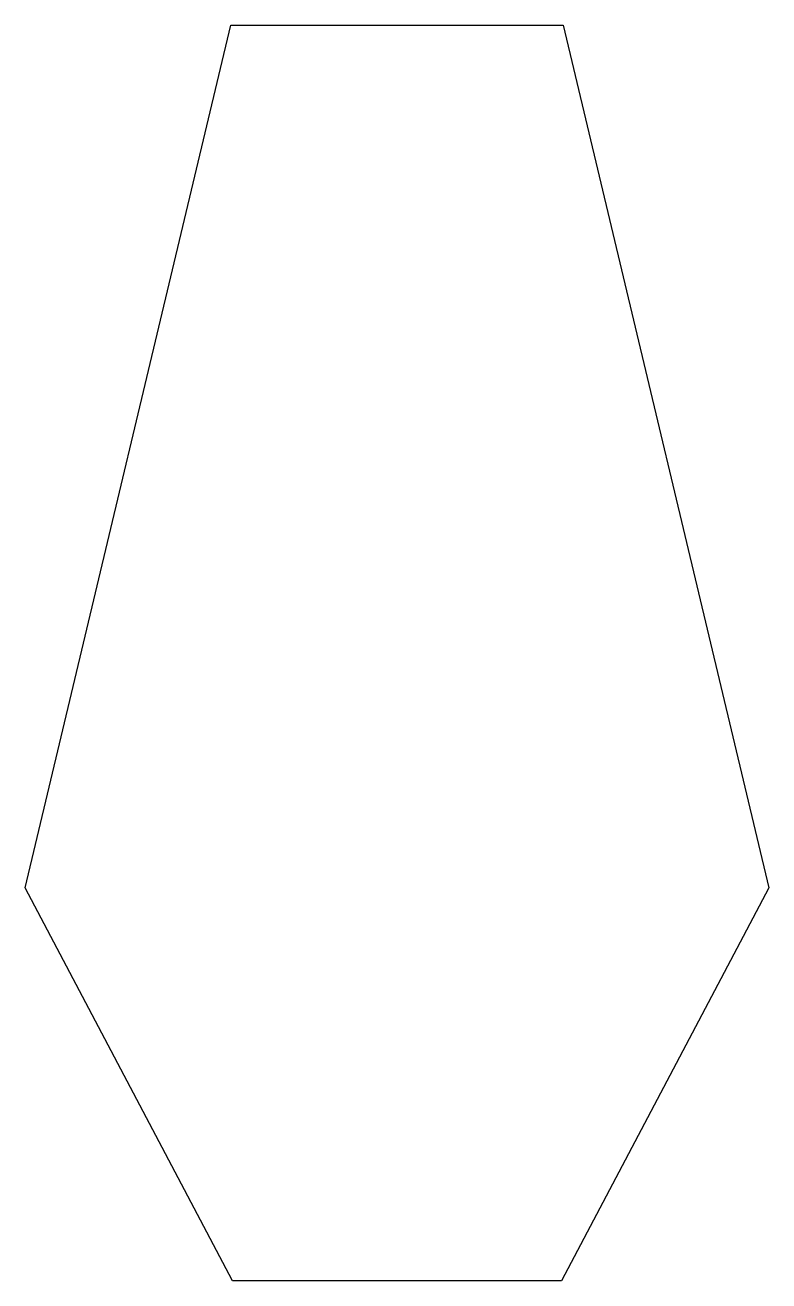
# Model space of a CAD drawing. Header units: millimetres. Extents: x -222 to 222, y -374 to 374.
import ezdxf

# ---------------------------------------------------------------- set-up
doc = ezdxf.new("R2010")
doc.units = ezdxf.units.MM
doc.layers.get('0').update_dxf_attribs({"linetype": 'CONTINUOUS'})

msp = doc.modelspace()

# ---------------------------------------------------------------- linework, layer by layer
msp.add_lwpolyline([(221.62, -139.96), (98.04, -374.41), (-98.04, -374.41), (-221.62, -139.96), (-99.06, 374.41), (99.06, 374.41)], close=True)

doc.saveas('drawing.dxf')
